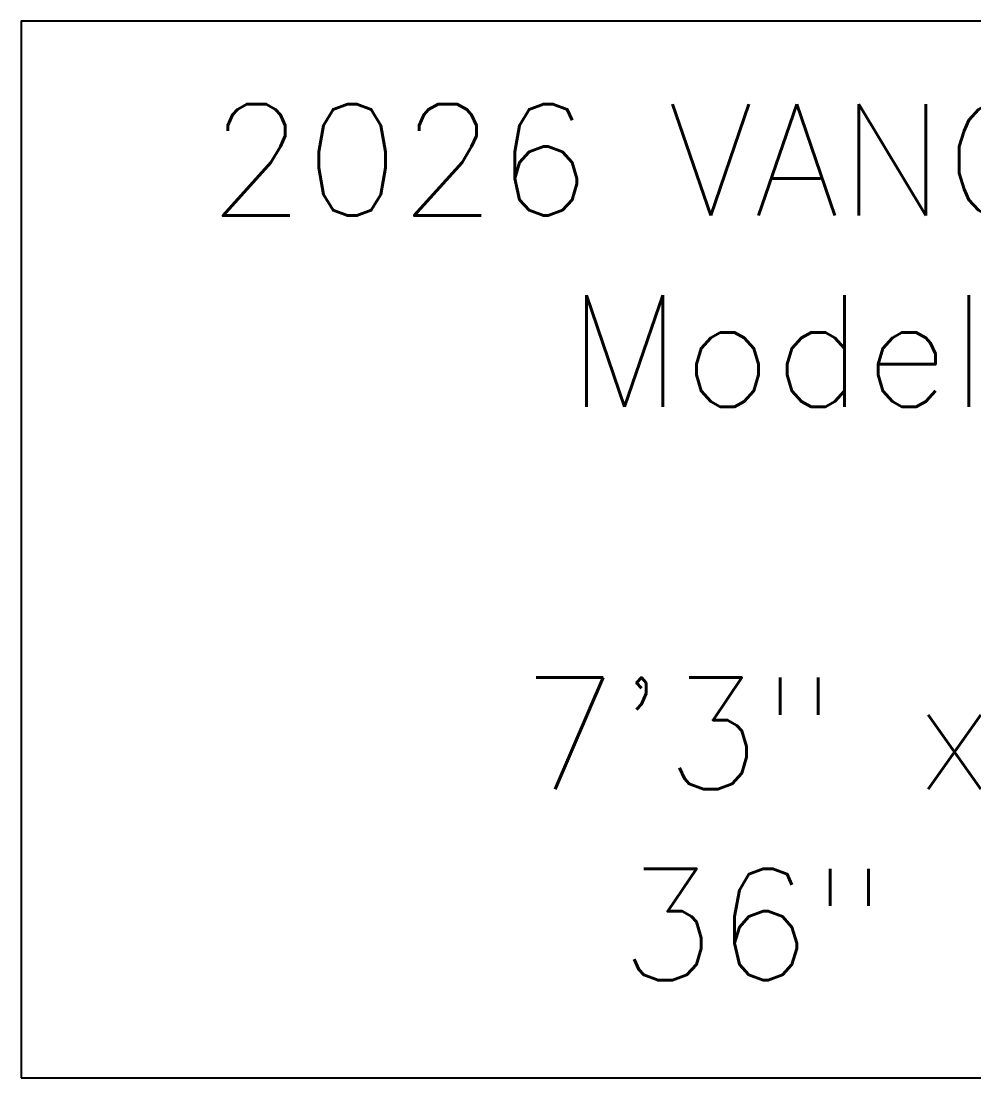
# Model space of a CAD drawing. Extents: x 525 to 613, y 487 to 635.
# Drawn here: x 534.8 to 568.96, y 596.76 to 634.67 of the extents above; entities that cross this region are included whole.
import ezdxf
from ezdxf.enums import TextEntityAlignment as Align

# ---------------------------------------------------------------- set-up
doc = ezdxf.new("R2010")
doc.units = 0
doc.header["$MEASUREMENT"] = 0
doc.layers.add('DIM', color=3, linetype='Continuous')
doc.styles.add('SIMPLEX', font='simplex')

msp = doc.modelspace()

# ---------------------------------------------------------------- linework, layer by layer
at = {"layer": 'DIM', "color": 4}
msp.add_lwpolyline([(534.797, 596.764), (602.114, 596.764), (602.114, 634.669), (534.797, 634.669)], close=True, dxfattribs=at)

# ---------------------------------------------------------------- texts
at = {"layer": 'DIM', "style": 'SIMPLEX'}
for s, p in [('2026 VANGUARD HL', (568.266, 627.692)), ('Model VVN', (568.266, 620.835)), ('7\'3" x 7\'3"', (568.266, 607.121)), ('36" High', (568.266, 600.264))]:
    msp.add_text(s, height=4, dxfattribs=at).set_placement(p, align=Align.CENTER)

doc.saveas('drawing.dxf')
